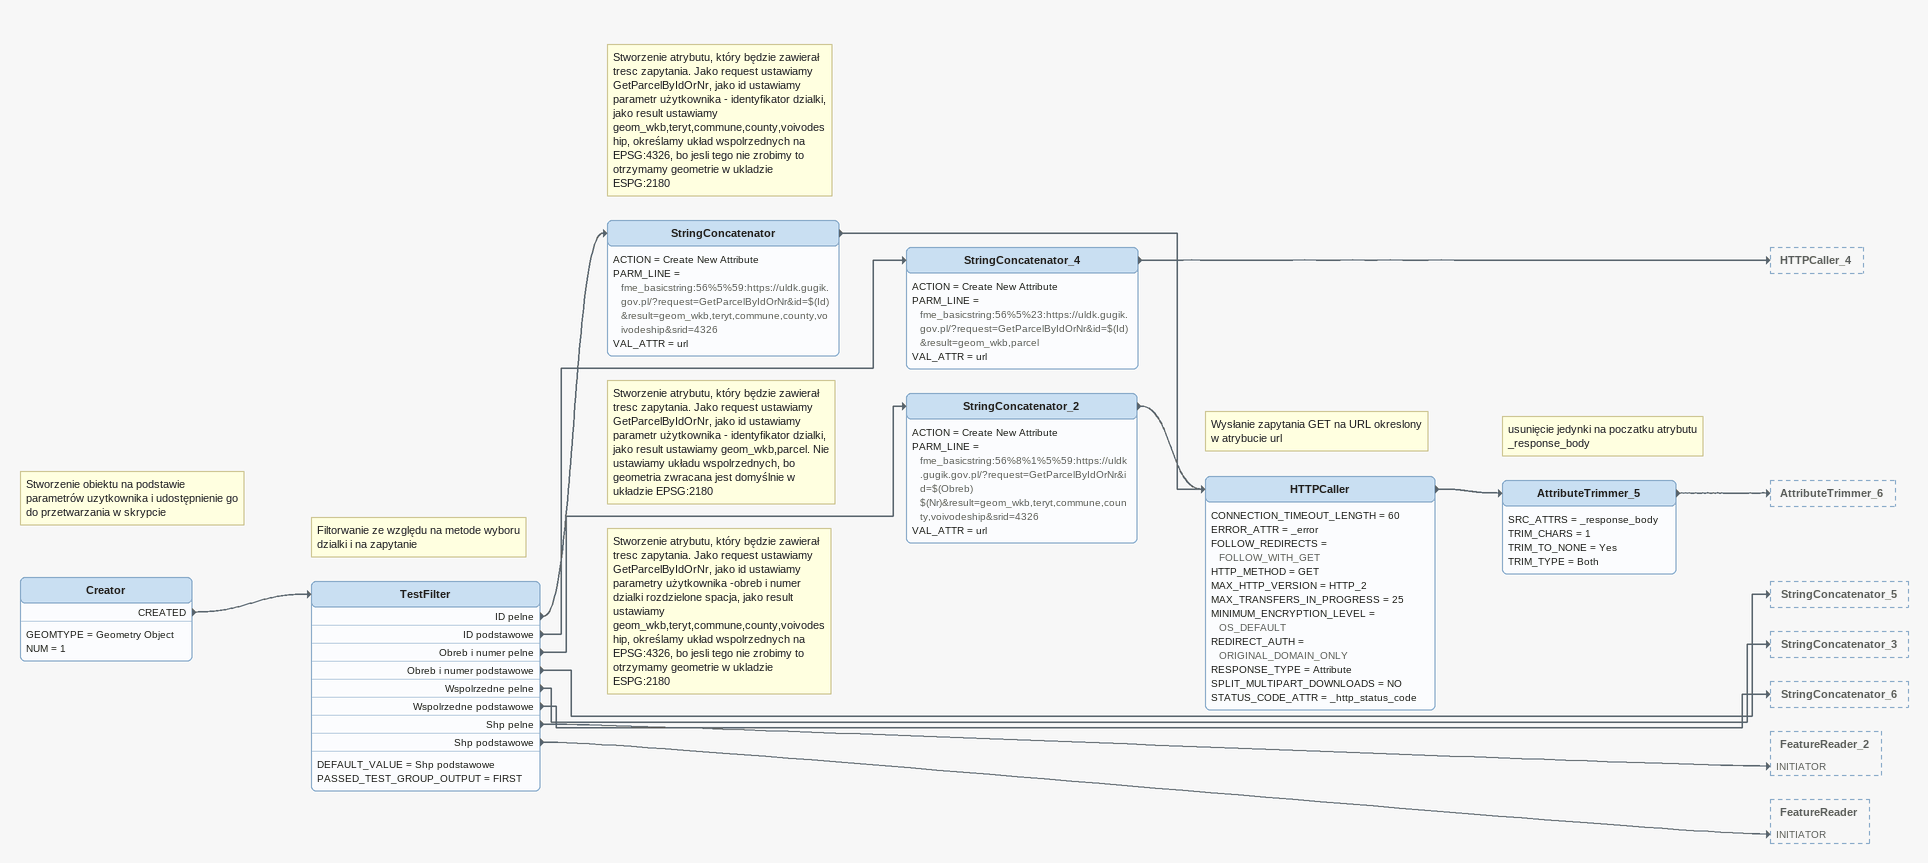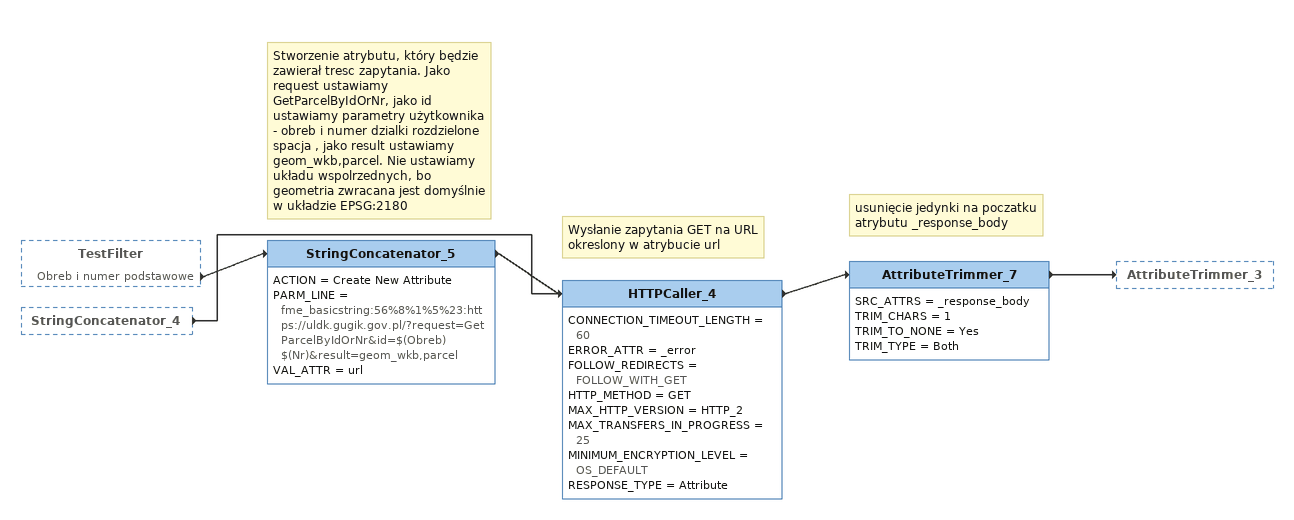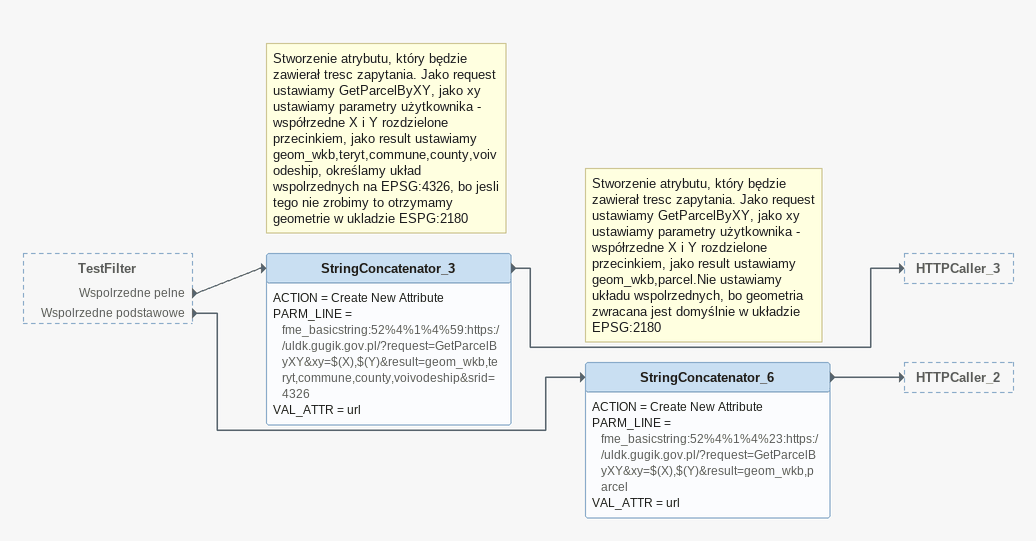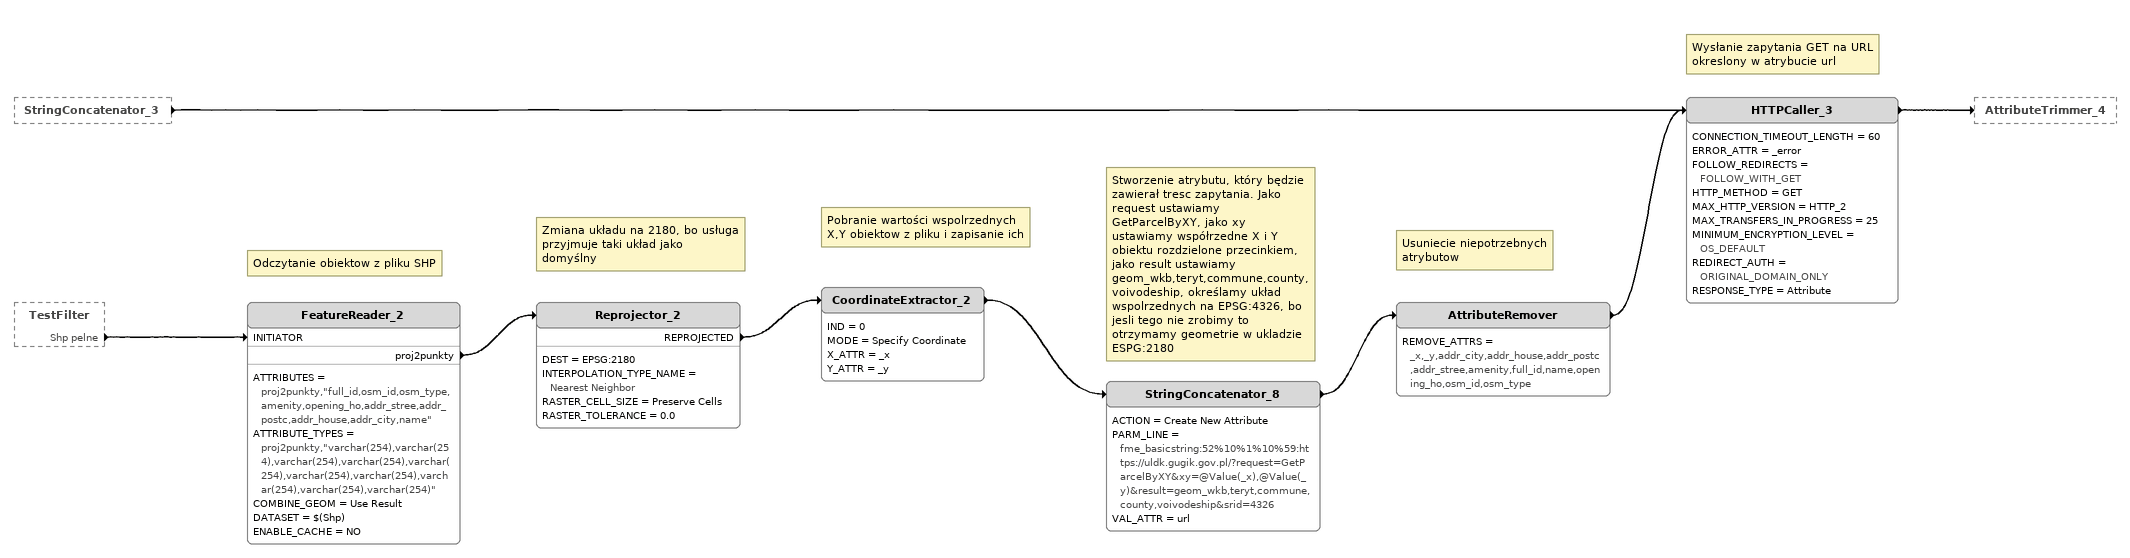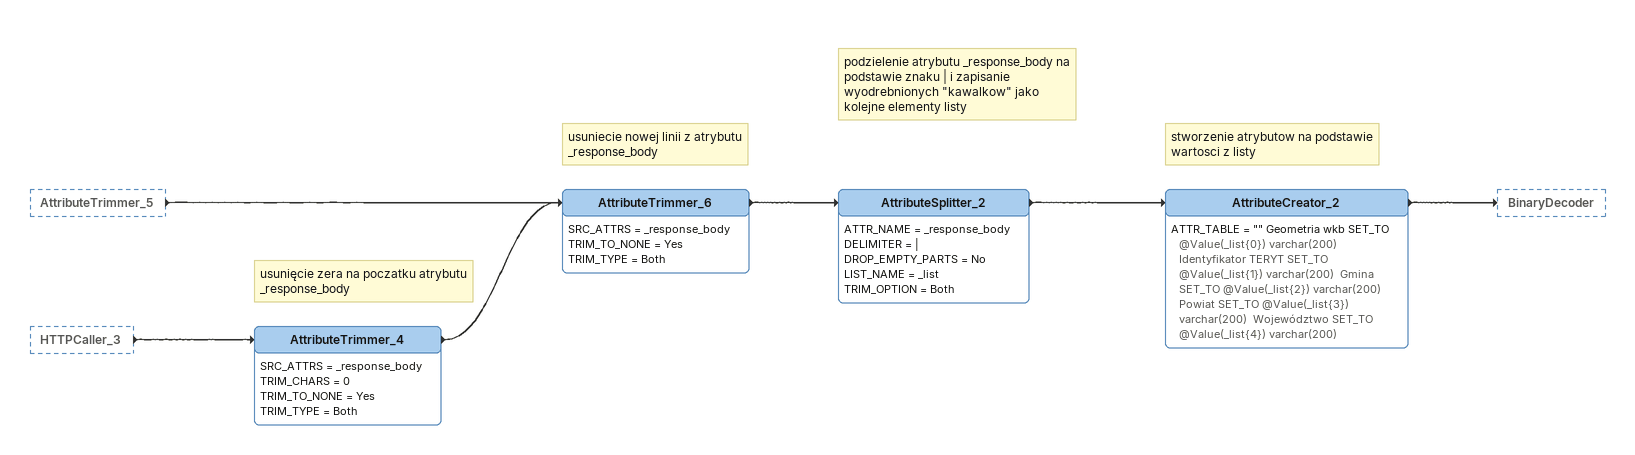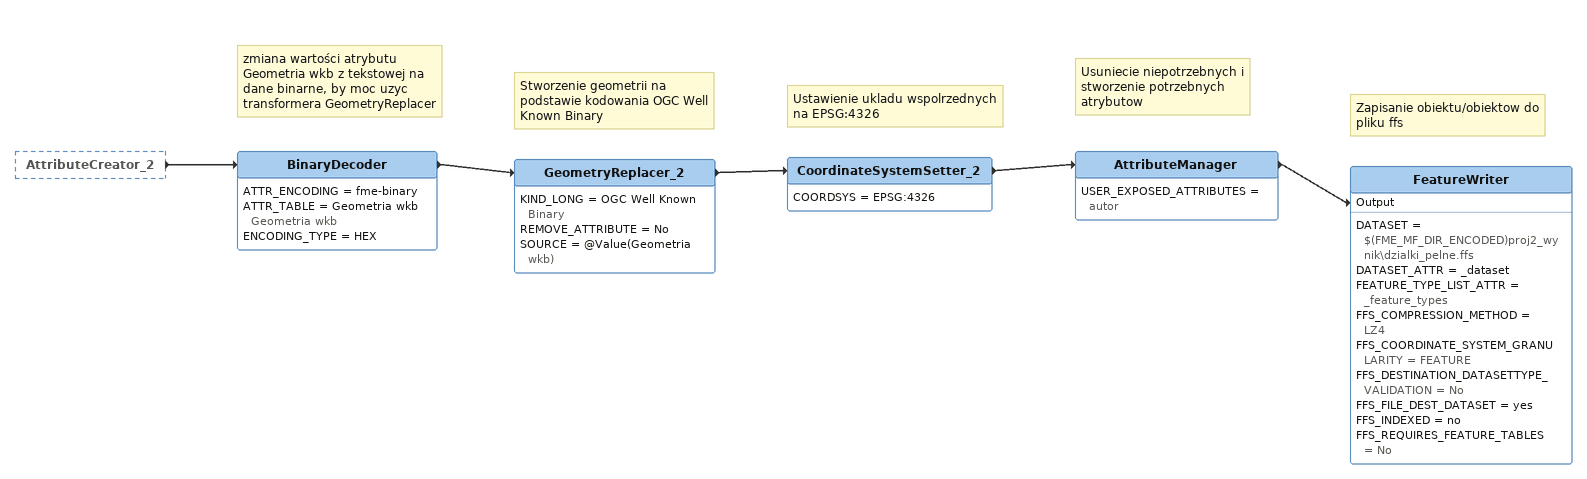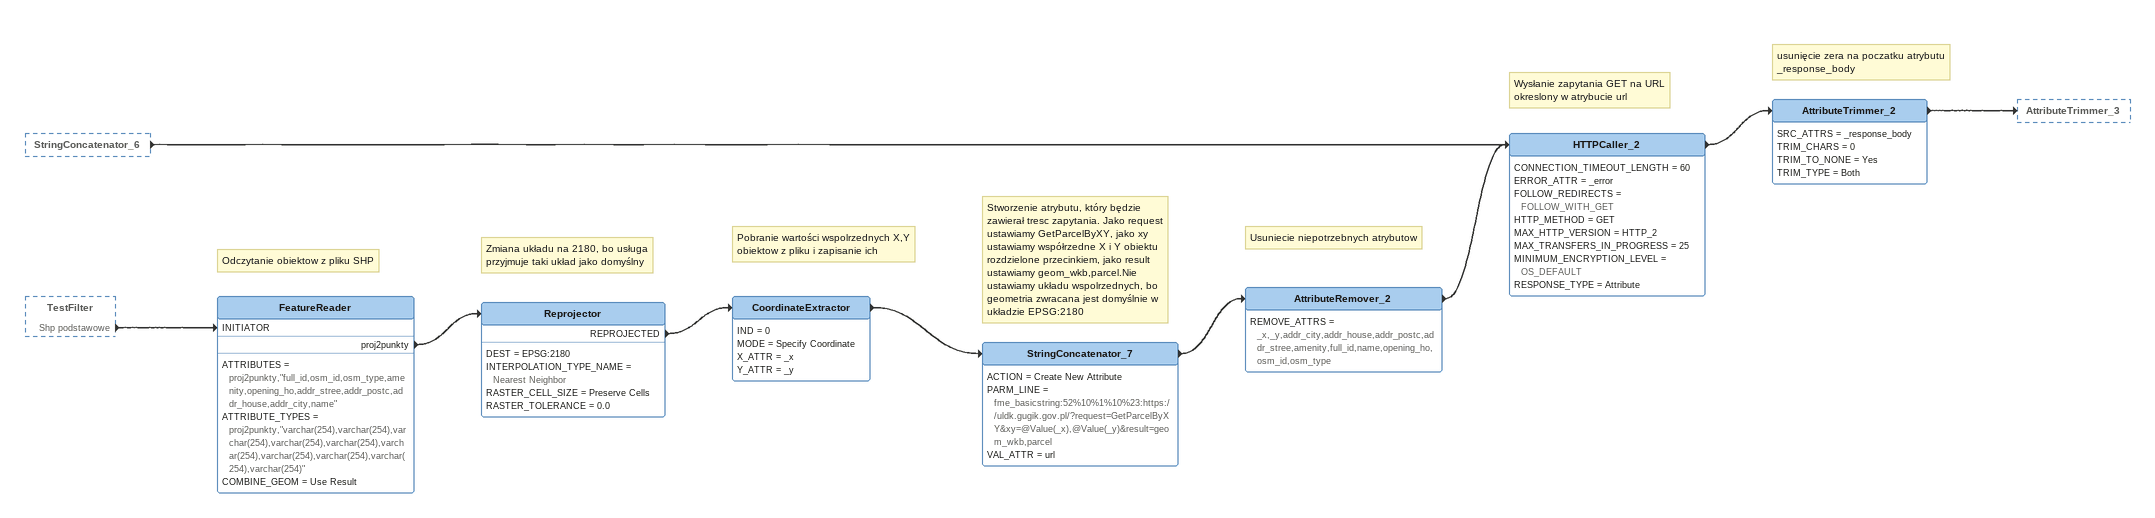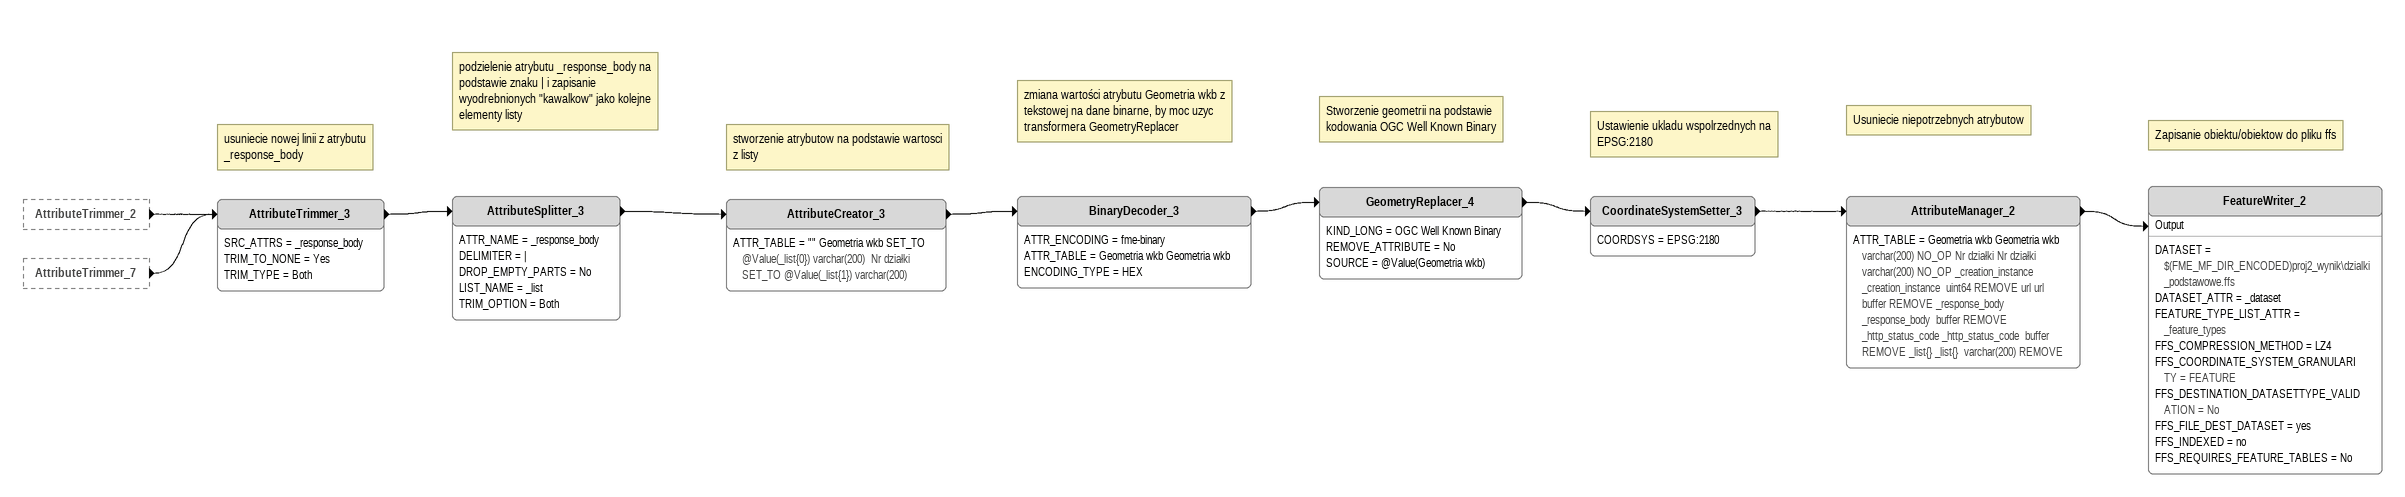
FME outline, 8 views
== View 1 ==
Note: Stworzenie obiektu na podstawie parametrów uzytkownika i udostępnienie go do przetwarzania w skrypcie
Creator
    GEOMTYPE = Geometry Object
    NUM = 1
    CREATED -> TestFilter
Note: Filtorwanie ze względu na metode wyboru dzialki i na zapytanie
TestFilter
    DEFAULT_VALUE = Shp podstawowe
    PASSED_TEST_GROUP_OUTPUT = FIRST
    ID pelne -> StringConcatenator
    ID podstawowe -> StringConcatenator_4
    Obreb i numer pelne -> StringConcatenator_2
    Obreb i numer podstawowe -> StringConcatenator_5
    Wspolrzedne pelne -> StringConcatenator_3
    Wspolrzedne podstawowe -> StringConcatenator_6
    Shp pelne -> FeatureReader_2 [INITIATOR]
    Shp podstawowe -> FeatureReader [INITIATOR]
Note: Stworzenie atrybutu, który będzie zawierał tresc zapytania. Jako request ustawiamy GetParcelByIdOrNr, jako id ustawiamy parametr użytkownika - identyfikator dzialki, jako result ustawiamy geom_wkb,teryt,commune,county,voivodeship, określamy układ wspolrzednych na EPSG:4326, bo jesli tego nie zrobimy to otrzymamy geometrie w ukladzie ESPG:2180
StringConcatenator
    ACTION = Create New Attribute
    PARM_LINE = fme_basicstring:56%5%59:https://uldk.gugik.gov.pl/?request=GetParcelByIdOrNr&id=$(Id)&result=geom_wkb,teryt,commune,county,voivodeship&srid=4326
    VAL_ATTR = url
    -> HTTPCaller
Note: Stworzenie atrybutu, który będzie zawierał tresc zapytania. Jako request ustawiamy GetParcelByIdOrNr, jako id ustawiamy parametr użytkownika - identyfikator dzialki, jako result ustawiamy geom_wkb,parcel. Nie ustawiamy układu wspolrzednych, bo geometria zwracana jest domyślnie w układzie EPSG:2180
StringConcatenator_4
    ACTION = Create New Attribute
    PARM_LINE = fme_basicstring:56%5%23:https://uldk.gugik.gov.pl/?request=GetParcelByIdOrNr&id=$(Id)&result=geom_wkb,parcel
    VAL_ATTR = url
    -> HTTPCaller_4
Note: Stworzenie atrybutu, który będzie zawierał tresc zapytania. Jako request ustawiamy GetParcelByIdOrNr, jako id ustawiamy parametry użytkownika -obreb i numer dzialki rozdzielone spacja, jako result ustawiamy geom_wkb,teryt,commune,county,voivodeship, określamy układ wspolrzednych na EPSG:4326, bo jesli tego nie zrobimy to otrzymamy geometrie w ukladzie ESPG:2180
StringConcatenator_2
    ACTION = Create New Attribute
    PARM_LINE = fme_basicstring:56%8%1%5%59:https://uldk.gugik.gov.pl/?request=GetParcelByIdOrNr&id=$(Obreb) $(Nr)&result=geom_wkb,teryt,commune,county,voivodeship&srid=4326
    VAL_ATTR = url
    -> HTTPCaller
Note: Wysłanie zapytania GET na URL okreslony w atrybucie url
HTTPCaller
    CONNECTION_TIMEOUT_LENGTH = 60
    ERROR_ATTR = _error
    FOLLOW_REDIRECTS = FOLLOW_WITH_GET
    HTTP_METHOD = GET
    MAX_HTTP_VERSION = HTTP_2
    MAX_TRANSFERS_IN_PROGRESS = 25
    MINIMUM_ENCRYPTION_LEVEL = OS_DEFAULT
    REDIRECT_AUTH = ORIGINAL_DOMAIN_ONLY
    RESPONSE_TYPE = Attribute
    SPLIT_MULTIPART_DOWNLOADS = NO
    STATUS_CODE_ATTR = _http_status_code
    -> AttributeTrimmer_5
Note: usunięcie jedynki na poczatku atrybutu _response_body
AttributeTrimmer_5
    SRC_ATTRS = _response_body
    TRIM_CHARS = 1
    TRIM_TO_NONE = Yes
    TRIM_TYPE = Both
    -> AttributeTrimmer_6

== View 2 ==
TestFilter [outside]
    Obreb i numer podstawowe -> StringConcatenator_5
StringConcatenator_4 [outside]
    -> HTTPCaller_4
Note: Stworzenie atrybutu, który będzie zawierał tresc zapytania. Jako request ustawiamy GetParcelByIdOrNr, jako id ustawiamy parametry użytkownika - obreb i numer dzialki rozdzielone spacja , jako result ustawiamy geom_wkb,parcel. Nie ustawiamy układu wspolrzednych, bo geometria zwracana jest domyślnie w układzie EPSG:2180
StringConcatenator_5
    ACTION = Create New Attribute
    PARM_LINE = fme_basicstring:56%8%1%5%23:https://uldk.gugik.gov.pl/?request=GetParcelByIdOrNr&id=$(Obreb) $(Nr)&result=geom_wkb,parcel
    VAL_ATTR = url
    -> HTTPCaller_4
Note: Wysłanie zapytania GET na URL okreslony w atrybucie url
HTTPCaller_4
    CONNECTION_TIMEOUT_LENGTH = 60
    ERROR_ATTR = _error
    FOLLOW_REDIRECTS = FOLLOW_WITH_GET
    HTTP_METHOD = GET
    MAX_HTTP_VERSION = HTTP_2
    MAX_TRANSFERS_IN_PROGRESS = 25
    MINIMUM_ENCRYPTION_LEVEL = OS_DEFAULT
    RESPONSE_TYPE = Attribute
    -> AttributeTrimmer_7
Note: usunięcie jedynki na poczatku atrybutu _response_body
AttributeTrimmer_7
    SRC_ATTRS = _response_body
    TRIM_CHARS = 1
    TRIM_TO_NONE = Yes
    TRIM_TYPE = Both
    -> AttributeTrimmer_3

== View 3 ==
TestFilter [outside]
    Wspolrzedne pelne -> StringConcatenator_3
    Wspolrzedne podstawowe -> StringConcatenator_6
Note: Stworzenie atrybutu, który będzie zawierał tresc zapytania. Jako request ustawiamy GetParcelByXY, jako xy ustawiamy parametry użytkownika - współrzedne X i Y rozdzielone przecinkiem, jako result ustawiamy geom_wkb,teryt,commune,county,voivodeship, określamy układ wspolrzednych na EPSG:4326, bo jesli tego nie zrobimy to otrzymamy geometrie w ukladzie ESPG:2180
StringConcatenator_3
    ACTION = Create New Attribute
    PARM_LINE = fme_basicstring:52%4%1%4%59:https://uldk.gugik.gov.pl/?request=GetParcelByXY&xy=$(X),$(Y)&result=geom_wkb,teryt,commune,county,voivodeship&srid=4326
    VAL_ATTR = url
    -> HTTPCaller_3
Note: Stworzenie atrybutu, który będzie zawierał tresc zapytania. Jako request ustawiamy GetParcelByXY, jako xy ustawiamy parametry użytkownika - współrzedne X i Y rozdzielone przecinkiem, jako result ustawiamy geom_wkb,parcel.Nie ustawiamy układu wspolrzednych, bo geometria zwracana jest domyślnie w układzie EPSG:2180
StringConcatenator_6
    ACTION = Create New Attribute
    PARM_LINE = fme_basicstring:52%4%1%4%23:https://uldk.gugik.gov.pl/?request=GetParcelByXY&xy=$(X),$(Y)&result=geom_wkb,parcel
    VAL_ATTR = url
    -> HTTPCaller_2

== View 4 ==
StringConcatenator_3 [outside]
    -> HTTPCaller_3
TestFilter [outside]
    Shp pelne -> FeatureReader_2 [INITIATOR]
Note: Odczytanie obiektow z pliku SHP
FeatureReader_2
    ATTRIBUTES = proj2punkty,"full_id,osm_id,osm_type,amenity,opening_ho,addr_stree,addr_postc,addr_house,addr_city,name"
    ATTRIBUTE_TYPES = proj2punkty,"varchar(254),varchar(254),varchar(254),varchar(254),varchar(254),varchar(254),varchar(254),varchar(254),varchar(254),varchar(254)"
    COMBINE_GEOM = Use Result
    DATASET = $(Shp)
    ENABLE_CACHE = NO
    proj2punkty -> Reprojector_2
Note: Zmiana układu na 2180, bo usługa przyjmuje taki układ jako domyślny
Reprojector_2
    DEST = EPSG:2180
    INTERPOLATION_TYPE_NAME = Nearest Neighbor
    RASTER_CELL_SIZE = Preserve Cells
    RASTER_TOLERANCE = 0.0
    REPROJECTED -> CoordinateExtractor_2
Note: Pobranie wartości wspolrzednych X,Y obiektow z pliku i zapisanie ich
CoordinateExtractor_2
    IND = 0
    MODE = Specify Coordinate
    X_ATTR = _x
    Y_ATTR = _y
    -> StringConcatenator_8
Note: Stworzenie atrybutu, który będzie zawierał tresc zapytania. Jako request ustawiamy GetParcelByXY, jako xy ustawiamy współrzedne X i Y obiektu rozdzielone przecinkiem, jako result ustawiamy geom_wkb,teryt,commune,county,voivodeship, określamy układ wspolrzednych na EPSG:4326, bo jesli tego nie zrobimy to otrzymamy geometrie w ukladzie ESPG:2180
StringConcatenator_8
    ACTION = Create New Attribute
    PARM_LINE = fme_basicstring:52%10%1%10%59:https://uldk.gugik.gov.pl/?request=GetParcelByXY&xy=@Value(_x),@Value(_y)&result=geom_wkb,teryt,commune,county,voivodeship&srid=4326
    VAL_ATTR = url
    -> AttributeRemover
Note: Usuniecie niepotrzebnych atrybutow
AttributeRemover
    REMOVE_ATTRS = _x,_y,addr_city,addr_house,addr_postc,addr_stree,amenity,full_id,name,opening_ho,osm_id,osm_type
    -> HTTPCaller_3
Note: Wysłanie zapytania GET na URL okreslony w atrybucie url
HTTPCaller_3
    CONNECTION_TIMEOUT_LENGTH = 60
    ERROR_ATTR = _error
    FOLLOW_REDIRECTS = FOLLOW_WITH_GET
    HTTP_METHOD = GET
    MAX_HTTP_VERSION = HTTP_2
    MAX_TRANSFERS_IN_PROGRESS = 25
    MINIMUM_ENCRYPTION_LEVEL = OS_DEFAULT
    REDIRECT_AUTH = ORIGINAL_DOMAIN_ONLY
    RESPONSE_TYPE = Attribute
    -> AttributeTrimmer_4

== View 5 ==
AttributeTrimmer_5 [outside]
    -> AttributeTrimmer_6
HTTPCaller_3 [outside]
    -> AttributeTrimmer_4
Note: usunięcie zera na poczatku atrybutu _response_body
AttributeTrimmer_4
    SRC_ATTRS = _response_body
    TRIM_CHARS = 0
    TRIM_TO_NONE = Yes
    TRIM_TYPE = Both
    -> AttributeTrimmer_6
Note: usuniecie nowej linii z atrybutu _response_body
AttributeTrimmer_6
    SRC_ATTRS = _response_body
    TRIM_TO_NONE = Yes
    TRIM_TYPE = Both
    -> AttributeSplitter_2
Note: podzielenie atrybutu _response_body na podstawie znaku | i zapisanie wyodrebnionych "kawalkow" jako kolejne elementy listy
AttributeSplitter_2
    ATTR_NAME = _response_body
    DELIMITER = |
    DROP_EMPTY_PARTS = No
    LIST_NAME = _list
    TRIM_OPTION = Both
    -> AttributeCreator_2
Note: stworzenie atrybutow na podstawie wartosci z listy
AttributeCreator_2
    ATTR_TABLE = "" Geometria wkb SET_TO @Value(_list{0}) varchar(200)  Identyfikator TERYT SET_TO @Value(_list{1}) varchar(200)  Gmina SET_TO @Value(_list{2}) varchar(200)  Powiat SET_TO @Value(_list{3}) varchar(200)  Województwo SET_TO @Value(_list{4}) varchar(200)
    -> BinaryDecoder

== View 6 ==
AttributeCreator_2 [outside]
    -> BinaryDecoder
Note: zmiana wartości atrybutu Geometria wkb z tekstowej na dane binarne, by moc uzyc transformera GeometryReplacer
BinaryDecoder
    ATTR_ENCODING = fme-binary
    ATTR_TABLE = Geometria wkb Geometria wkb
    ENCODING_TYPE = HEX
    -> GeometryReplacer_2
Note: Stworzenie geometrii na podstawie kodowania OGC Well Known Binary
GeometryReplacer_2
    KIND_LONG = OGC Well Known Binary
    REMOVE_ATTRIBUTE = No
    SOURCE = @Value(Geometria wkb)
    -> CoordinateSystemSetter_2
Note: Ustawienie ukladu wspolrzednych na EPSG:4326
CoordinateSystemSetter_2
    COORDSYS = EPSG:4326
    -> AttributeManager
Note: Usuniecie niepotrzebnych i stworzenie potrzebnych atrybutow
AttributeManager
    USER_EXPOSED_ATTRIBUTES = autor
    -> FeatureWriter [Output]
Note: Zapisanie obiektu/obiektow do pliku ffs
FeatureWriter
    DATASET = $(FME_MF_DIR_ENCODED)proj2_wynik\dzialki_pelne.ffs
    DATASET_ATTR = _dataset
    FEATURE_TYPE_LIST_ATTR = _feature_types
    FFS_COMPRESSION_METHOD = LZ4
    FFS_COORDINATE_SYSTEM_GRANULARITY = FEATURE
    FFS_DESTINATION_DATASETTYPE_VALIDATION = No
    FFS_FILE_DEST_DATASET = yes
    FFS_INDEXED = no
    FFS_REQUIRES_FEATURE_TABLES = No

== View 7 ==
StringConcatenator_6 [outside]
    -> HTTPCaller_2
TestFilter [outside]
    Shp podstawowe -> FeatureReader [INITIATOR]
Note: Odczytanie obiektow z pliku SHP
FeatureReader
    ATTRIBUTES = proj2punkty,"full_id,osm_id,osm_type,amenity,opening_ho,addr_stree,addr_postc,addr_house,addr_city,name"
    ATTRIBUTE_TYPES = proj2punkty,"varchar(254),varchar(254),varchar(254),varchar(254),varchar(254),varchar(254),varchar(254),varchar(254),varchar(254),varchar(254)"
    COMBINE_GEOM = Use Result
    proj2punkty -> Reprojector
Note: Zmiana układu na 2180, bo usługa przyjmuje taki układ jako domyślny
Reprojector
    DEST = EPSG:2180
    INTERPOLATION_TYPE_NAME = Nearest Neighbor
    RASTER_CELL_SIZE = Preserve Cells
    RASTER_TOLERANCE = 0.0
    REPROJECTED -> CoordinateExtractor
Note: Pobranie wartości wspolrzednych X,Y obiektow z pliku i zapisanie ich
CoordinateExtractor
    IND = 0
    MODE = Specify Coordinate
    X_ATTR = _x
    Y_ATTR = _y
    -> StringConcatenator_7
Note: Stworzenie atrybutu, który będzie zawierał tresc zapytania. Jako request ustawiamy GetParcelByXY, jako xy ustawiamy współrzedne X i Y obiektu rozdzielone przecinkiem, jako result ustawiamy geom_wkb,parcel.Nie ustawiamy układu wspolrzednych, bo geometria zwracana jest domyślnie w układzie EPSG:2180
StringConcatenator_7
    ACTION = Create New Attribute
    PARM_LINE = fme_basicstring:52%10%1%10%23:https://uldk.gugik.gov.pl/?request=GetParcelByXY&xy=@Value(_x),@Value(_y)&result=geom_wkb,parcel
    VAL_ATTR = url
    -> AttributeRemover_2
Note: Usuniecie niepotrzebnych atrybutow
AttributeRemover_2
    REMOVE_ATTRS = _x,_y,addr_city,addr_house,addr_postc,addr_stree,amenity,full_id,name,opening_ho,osm_id,osm_type
    -> HTTPCaller_2
Note: Wysłanie zapytania GET na URL okreslony w atrybucie url
HTTPCaller_2
    CONNECTION_TIMEOUT_LENGTH = 60
    ERROR_ATTR = _error
    FOLLOW_REDIRECTS = FOLLOW_WITH_GET
    HTTP_METHOD = GET
    MAX_HTTP_VERSION = HTTP_2
    MAX_TRANSFERS_IN_PROGRESS = 25
    MINIMUM_ENCRYPTION_LEVEL = OS_DEFAULT
    RESPONSE_TYPE = Attribute
    -> AttributeTrimmer_2
Note: usunięcie zera na poczatku atrybutu _response_body
AttributeTrimmer_2
    SRC_ATTRS = _response_body
    TRIM_CHARS = 0
    TRIM_TO_NONE = Yes
    TRIM_TYPE = Both
    -> AttributeTrimmer_3

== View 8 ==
AttributeTrimmer_2 [outside]
    -> AttributeTrimmer_3
AttributeTrimmer_7 [outside]
    -> AttributeTrimmer_3
Note: usuniecie nowej linii z atrybutu _response_body
AttributeTrimmer_3
    SRC_ATTRS = _response_body
    TRIM_TO_NONE = Yes
    TRIM_TYPE = Both
    -> AttributeSplitter_3
Note: podzielenie atrybutu _response_body na podstawie znaku | i zapisanie wyodrebnionych "kawalkow" jako kolejne elementy listy
AttributeSplitter_3
    ATTR_NAME = _response_body
    DELIMITER = |
    DROP_EMPTY_PARTS = No
    LIST_NAME = _list
    TRIM_OPTION = Both
    -> AttributeCreator_3
Note: stworzenie atrybutow na podstawie wartosci z listy
AttributeCreator_3
    ATTR_TABLE = "" Geometria wkb SET_TO @Value(_list{0}) varchar(200)  Nr działki SET_TO @Value(_list{1}) varchar(200)
    -> BinaryDecoder_3
Note: zmiana wartości atrybutu Geometria wkb z tekstowej na dane binarne, by moc uzyc transformera GeometryReplacer
BinaryDecoder_3
    ATTR_ENCODING = fme-binary
    ATTR_TABLE = Geometria wkb Geometria wkb
    ENCODING_TYPE = HEX
    -> GeometryReplacer_4
Note: Stworzenie geometrii na podstawie kodowania OGC Well Known Binary
GeometryReplacer_4
    KIND_LONG = OGC Well Known Binary
    REMOVE_ATTRIBUTE = No
    SOURCE = @Value(Geometria wkb)
    -> CoordinateSystemSetter_3
Note: Ustawienie ukladu wspolrzednych na EPSG:2180
CoordinateSystemSetter_3
    COORDSYS = EPSG:2180
    -> AttributeManager_2
Note: Usuniecie niepotrzebnych atrybutow
AttributeManager_2
    ATTR_TABLE = Geometria wkb Geometria wkb  varchar(200) NO_OP Nr działki Nr działki  varchar(200) NO_OP _creation_instance _creation_instance  uint64 REMOVE url url  buffer REMOVE _response_body _response_body  buffer REMOVE _http_status_code _http_status_code  buffer REMOVE _list{} _list{}  varchar(200) REMOVE
    -> FeatureWriter_2 [Output]
Note: Zapisanie obiektu/obiektow do pliku ffs
FeatureWriter_2
    DATASET = $(FME_MF_DIR_ENCODED)proj2_wynik\dzialki_podstawowe.ffs
    DATASET_ATTR = _dataset
    FEATURE_TYPE_LIST_ATTR = _feature_types
    FFS_COMPRESSION_METHOD = LZ4
    FFS_COORDINATE_SYSTEM_GRANULARITY = FEATURE
    FFS_DESTINATION_DATASETTYPE_VALIDATION = No
    FFS_FILE_DEST_DATASET = yes
    FFS_INDEXED = no
    FFS_REQUIRES_FEATURE_TABLES = No
